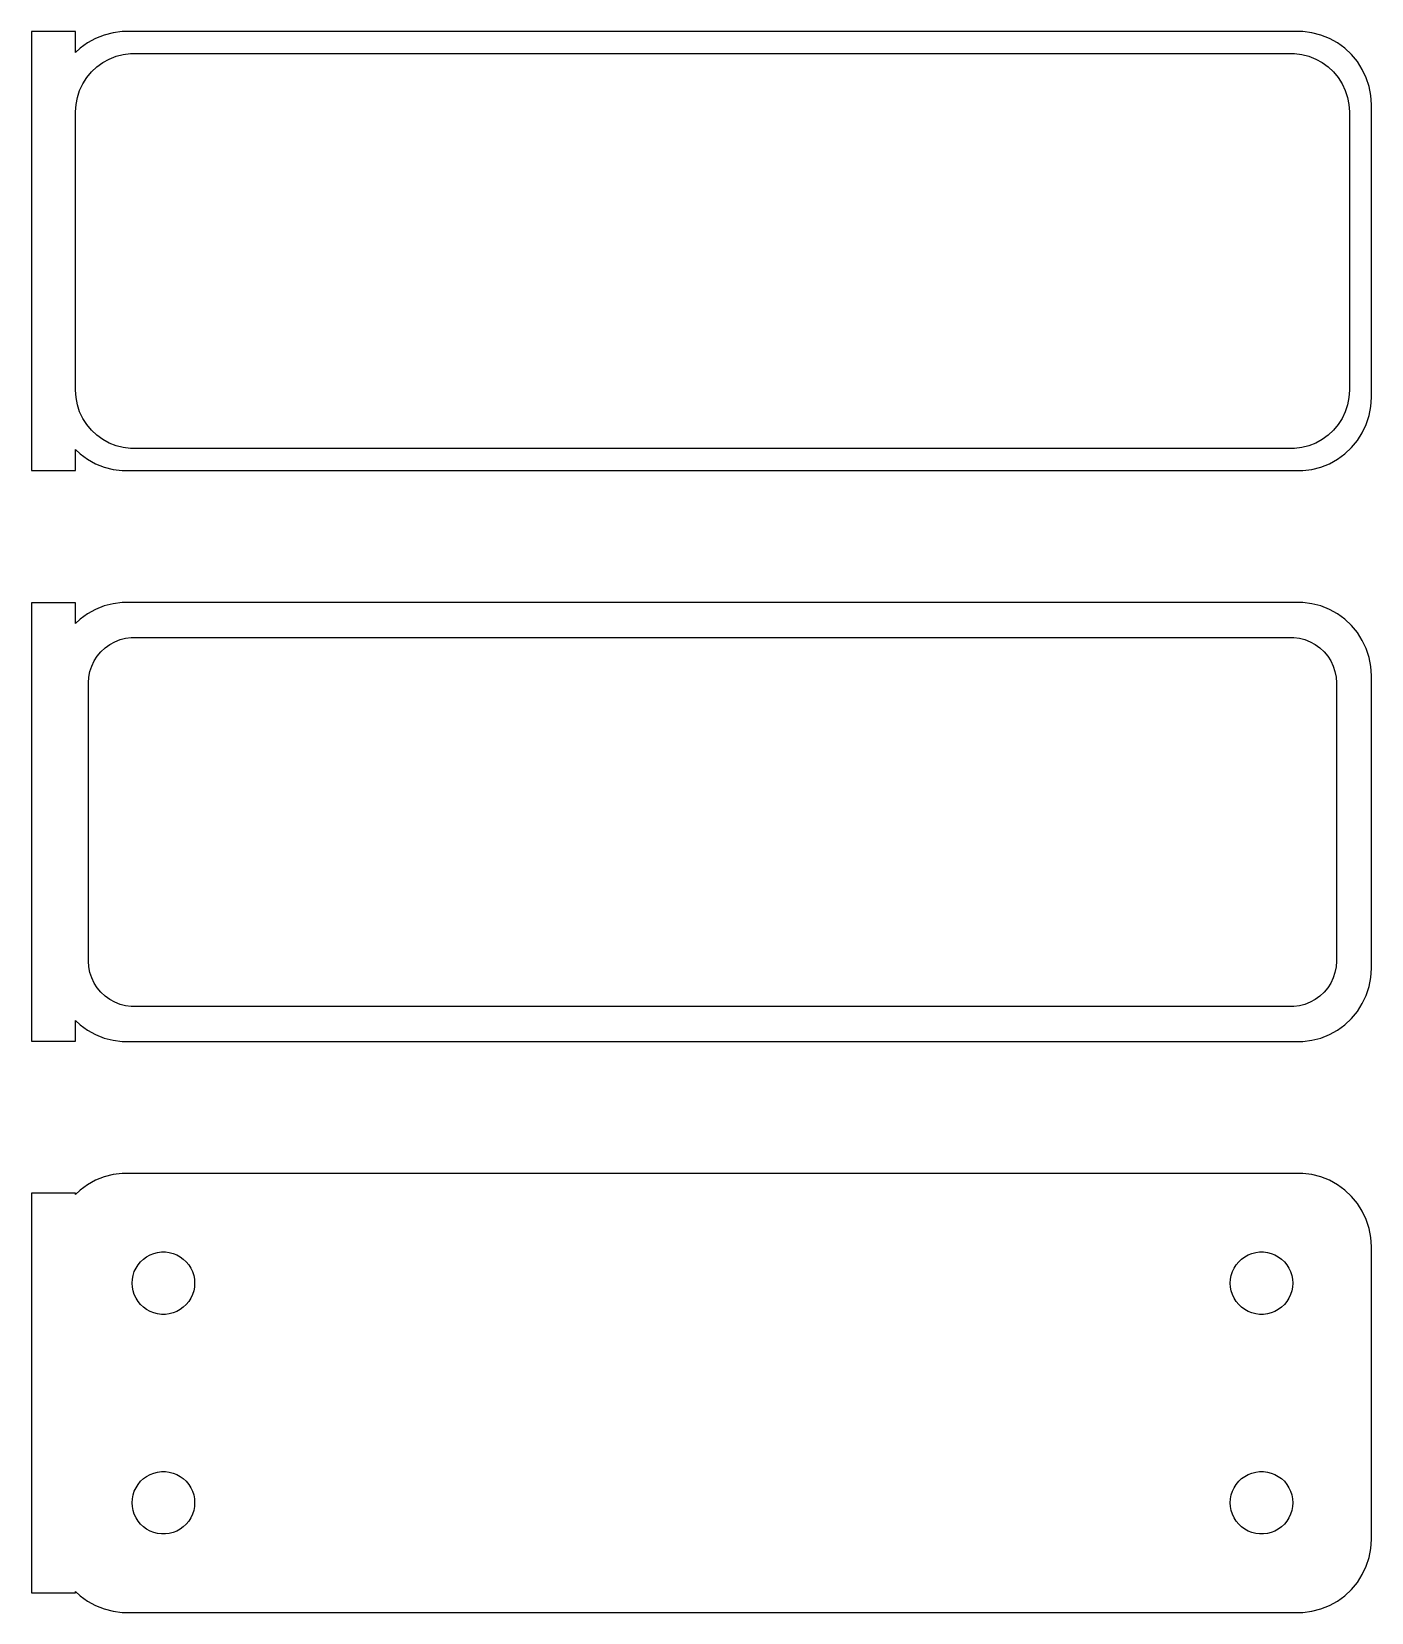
# Model space of a CAD drawing. Header units: metres. Extents: x -46 to 45, y 102 to 210.
import ezdxf

# ---------------------------------------------------------------- set-up
doc = ezdxf.new("R2010")
doc.units = ezdxf.units.M

msp = doc.modelspace()

# ---------------------------------------------------------------- linework, layer by layer
for p, q in [((-43.5, 209.99), (-46.5, 209.99)), ((-46.5, 209.99), (-46.5, 180.01)), ((-43.5, 208.559), (-43.5, 209.99)), ((-42.1289, 209.524), (-42.6791, 209.222)), ((-41.5451, 209.755), (-42.1289, 209.524)), ((-40.9369, 209.911), (-41.5451, 209.755)), ((-40.3139, 209.99), (-40.9369, 209.911)), ((40.3139, 209.99), (-40.3139, 209.99)), ((40.9369, 209.911), (40.3139, 209.99)), ((41.5451, 209.755), (40.9369, 209.911)), ((42.1289, 209.524), (41.5451, 209.755)), ((42.6791, 209.222), (42.1289, 209.524)), ((-43.1871, 208.853), (-43.5, 208.559)), ((-42.6791, 209.222), (-43.1871, 208.853)), ((-40.7361, 208.304), (-40.2495, 208.429)), ((-40.2495, 208.429), (-39.7512, 208.492)), ((-39.7512, 208.492), (39.7512, 208.492)), ((39.7512, 208.492), (40.2495, 208.429)), ((40.2495, 208.429), (40.7361, 208.304)), ((43.1871, 208.853), (42.6791, 209.222)), ((43.6448, 208.423), (43.1871, 208.853)), ((44.0451, 207.939), (43.6448, 208.423)), ((-42.4159, 207.238), (-42.0497, 207.582)), ((-42.0497, 207.582), (-41.6433, 207.877)), ((-41.6433, 207.877), (-41.2031, 208.119)), ((-41.2031, 208.119), (-40.7361, 208.304)), ((40.7361, 208.304), (41.2031, 208.119)), ((41.2031, 208.119), (41.6433, 207.877)), ((41.6433, 207.877), (42.0497, 207.582)), ((42.0497, 207.582), (42.4159, 207.238)), ((44.3815, 207.409), (44.0451, 207.939)), ((44.6489, 206.841), (44.3815, 207.409)), ((-43.2191, 205.972), (-43.0052, 206.427)), ((-43.0052, 206.427), (-42.7361, 206.851)), ((-42.7361, 206.851), (-42.4159, 207.238)), ((42.4159, 207.238), (42.7361, 206.851)), ((42.7361, 206.851), (43.0052, 206.427)), ((43.0052, 206.427), (43.2191, 205.972)), ((44.8429, 206.243), (44.6489, 206.841)), ((44.9606, 205.627), (44.8429, 206.243)), ((-43.4685, 205.001), (-43.3743, 205.495)), ((-43.3743, 205.495), (-43.2191, 205.972)), ((43.2191, 205.972), (43.3743, 205.495)), ((43.3743, 205.495), (43.4685, 205.001)), ((45, 205), (44.9606, 205.627)), ((-43.5, 204.5), (-43.4685, 205.001)), ((-43.5, 185.5), (-43.5, 204.5)), ((43.4685, 205.001), (43.5, 204.5)), ((43.5, 204.5), (43.5, 185.5)), ((45, 185), (45, 205)), ((-43.4685, 184.999), (-43.5, 185.5)), ((-43.3743, 184.505), (-43.4685, 184.999)), ((43.4685, 184.999), (43.3743, 184.505)), ((43.5, 185.5), (43.4685, 184.999)), ((44.9606, 184.373), (45, 185)), ((-43.2191, 184.028), (-43.3743, 184.505)), ((-43.0052, 183.573), (-43.2191, 184.028)), ((-42.7361, 183.149), (-43.0052, 183.573)), ((43.0052, 183.573), (42.7361, 183.149)), ((43.2191, 184.028), (43.0052, 183.573)), ((43.3743, 184.505), (43.2191, 184.028)), ((44.6489, 183.159), (44.8429, 183.757)), ((44.8429, 183.757), (44.9606, 184.373)), ((-42.4159, 182.762), (-42.7361, 183.149)), ((-42.0497, 182.418), (-42.4159, 182.762)), ((42.4159, 182.762), (42.0497, 182.418)), ((42.7361, 183.149), (42.4159, 182.762)), ((44.0451, 182.061), (44.3815, 182.591)), ((44.3815, 182.591), (44.6489, 183.159)), ((-43.5, 181.441), (-43.1871, 181.147)), ((-43.5, 180.01), (-43.5, 181.441)), ((-41.6433, 182.123), (-42.0497, 182.418)), ((-41.2031, 181.881), (-41.6433, 182.123)), ((-40.7361, 181.696), (-41.2031, 181.881)), ((-40.2495, 181.571), (-40.7361, 181.696)), ((-39.7512, 181.508), (-40.2495, 181.571)), ((39.7512, 181.508), (-39.7512, 181.508)), ((40.2495, 181.571), (39.7512, 181.508)), ((40.7361, 181.696), (40.2495, 181.571)), ((41.2031, 181.881), (40.7361, 181.696)), ((41.6433, 182.123), (41.2031, 181.881)), ((42.0497, 182.418), (41.6433, 182.123)), ((43.1871, 181.147), (43.6448, 181.577)), ((43.6448, 181.577), (44.0451, 182.061)), ((-43.1871, 181.147), (-42.6791, 180.778)), ((-42.6791, 180.778), (-42.1289, 180.476)), ((-42.1289, 180.476), (-41.5451, 180.245)), ((41.5451, 180.245), (42.1289, 180.476)), ((42.1289, 180.476), (42.6791, 180.778)), ((42.6791, 180.778), (43.1871, 181.147)), ((-46.5, 180.01), (-43.5, 180.01)), ((-41.5451, 180.245), (-40.9369, 180.089)), ((-40.9369, 180.089), (-40.3139, 180.01)), ((-40.3139, 180.01), (40.3139, 180.01)), ((40.3139, 180.01), (40.9369, 180.089)), ((40.9369, 180.089), (41.5451, 180.245)), ((-43.5, 170.979), (-46.5, 170.979)), ((-46.5, 170.979), (-46.5, 141.021)), ((-43.5, 169.559), (-43.5, 170.979)), ((-41.5451, 170.755), (-42.1289, 170.524)), ((-40.9369, 170.911), (-41.5451, 170.755)), ((-40.3139, 170.99), (-40.9369, 170.911)), ((40.3139, 170.99), (-40.3139, 170.99)), ((40.9369, 170.911), (40.3139, 170.99)), ((41.5451, 170.755), (40.9369, 170.911)), ((42.1289, 170.524), (41.5451, 170.755)), ((-43.1871, 169.853), (-43.5, 169.559)), ((-42.6791, 170.222), (-43.1871, 169.853)), ((-42.1289, 170.524), (-42.6791, 170.222)), ((42.6791, 170.222), (42.1289, 170.524)), ((43.1871, 169.853), (42.6791, 170.222)), ((43.6448, 169.423), (43.1871, 169.853)), ((-40.8254, 168.317), (-40.4619, 168.461)), ((-40.4619, 168.461), (-40.0833, 168.558)), ((-40.0833, 168.558), (-39.6954, 168.607)), ((-39.6954, 168.607), (39.6954, 168.607)), ((39.6954, 168.607), (40.0833, 168.558)), ((40.0833, 168.558), (40.4619, 168.461)), ((40.4619, 168.461), (40.8254, 168.317)), ((44.0451, 168.939), (43.6448, 169.423)), ((44.3815, 168.409), (44.0451, 168.939)), ((-42.0184, 167.33), (-41.7692, 167.631)), ((-41.7692, 167.631), (-41.4842, 167.899)), ((-41.4842, 167.899), (-41.168, 168.128)), ((-41.168, 168.128), (-40.8254, 168.317)), ((40.8254, 168.317), (41.168, 168.128)), ((41.168, 168.128), (41.4842, 167.899)), ((41.4842, 167.899), (41.7692, 167.631)), ((41.7692, 167.631), (42.0184, 167.33)), ((44.6489, 167.841), (44.3815, 168.409)), ((44.8429, 167.243), (44.6489, 167.841)), ((-42.5151, 166.274), (-42.3943, 166.646)), ((-42.3943, 166.646), (-42.2279, 167)), ((-42.2279, 167), (-42.0184, 167.33)), ((42.0184, 167.33), (42.2279, 167)), ((42.2279, 167), (42.3943, 166.646)), ((42.3943, 166.646), (42.5151, 166.274)), ((44.9606, 166.627), (44.8429, 167.243)), ((45, 166), (44.9606, 166.627)), ((-42.6129, 165.5), (-42.5884, 165.89)), ((-42.6129, 146.5), (-42.6129, 165.5)), ((-42.5884, 165.89), (-42.5151, 166.274)), ((42.5151, 166.274), (42.5884, 165.89)), ((42.5884, 165.89), (42.6129, 165.5)), ((42.6129, 165.5), (42.6129, 146.5)), ((45, 146), (45, 166)), ((-42.5884, 146.11), (-42.6129, 146.5)), ((-42.5151, 145.726), (-42.5884, 146.11)), ((42.5884, 146.11), (42.5151, 145.726)), ((42.6129, 146.5), (42.5884, 146.11)), ((44.9606, 145.373), (45, 146)), ((-42.3943, 145.354), (-42.5151, 145.726)), ((-42.2279, 145), (-42.3943, 145.354)), ((-42.0184, 144.67), (-42.2279, 145)), ((42.2279, 145), (42.0184, 144.67)), ((42.3943, 145.354), (42.2279, 145)), ((42.5151, 145.726), (42.3943, 145.354)), ((44.6489, 144.159), (44.8429, 144.757)), ((44.8429, 144.757), (44.9606, 145.373)), ((-41.7692, 144.369), (-42.0184, 144.67)), ((-41.4842, 144.101), (-41.7692, 144.369)), ((-41.168, 143.872), (-41.4842, 144.101)), ((-40.8254, 143.683), (-41.168, 143.872)), ((-40.4619, 143.539), (-40.8254, 143.683)), ((40.8254, 143.683), (40.4619, 143.539)), ((41.168, 143.872), (40.8254, 143.683)), ((41.4842, 144.101), (41.168, 143.872)), ((41.7692, 144.369), (41.4842, 144.101)), ((42.0184, 144.67), (41.7692, 144.369)), ((44.3815, 143.591), (44.6489, 144.159)), ((-40.0833, 143.442), (-40.4619, 143.539)), ((-39.6954, 143.393), (-40.0833, 143.442)), ((39.6954, 143.393), (-39.6954, 143.393)), ((40.0833, 143.442), (39.6954, 143.393)), ((40.4619, 143.539), (40.0833, 143.442)), ((43.1871, 142.147), (43.6448, 142.577)), ((43.6448, 142.577), (44.0451, 143.061)), ((44.0451, 143.061), (44.3815, 143.591)), ((-43.5, 141.021), (-43.5, 142.441)), ((-43.5, 142.441), (-43.1871, 142.147)), ((-43.1871, 142.147), (-42.6791, 141.778)), ((-42.6791, 141.778), (-42.1289, 141.476)), ((-42.1289, 141.476), (-41.5451, 141.245)), ((41.5451, 141.245), (42.1289, 141.476)), ((42.1289, 141.476), (42.6791, 141.778)), ((42.6791, 141.778), (43.1871, 142.147)), ((-46.5, 141.021), (-43.5, 141.021)), ((-41.5451, 141.245), (-40.9369, 141.089)), ((-40.9369, 141.089), (-40.3139, 141.01)), ((-40.3139, 141.01), (40.3139, 141.01)), ((40.3139, 141.01), (40.9369, 141.089)), ((40.9369, 141.089), (41.5451, 141.245)), ((-41.5451, 131.755), (-42.1289, 131.524)), ((-40.9369, 131.911), (-41.5451, 131.755)), ((-40.3139, 131.99), (-40.9369, 131.911)), ((40.3139, 131.99), (-40.3139, 131.99)), ((40.9369, 131.911), (40.3139, 131.99)), ((41.5451, 131.755), (40.9369, 131.911)), ((42.1289, 131.524), (41.5451, 131.755)), ((-43.1871, 130.853), (-43.5, 130.559)), ((-42.6791, 131.222), (-43.1871, 130.853)), ((-42.1289, 131.524), (-42.6791, 131.222)), ((42.6791, 131.222), (42.1289, 131.524)), ((43.1871, 130.853), (42.6791, 131.222)), ((43.6448, 130.423), (43.1871, 130.853)), ((-43.5, 130.653), (-46.5, 130.653)), ((-46.5, 130.653), (-46.5, 103.347)), ((-43.5, 130.559), (-43.5, 130.653)), ((44.0451, 129.939), (43.6448, 130.423)), ((44.3815, 129.409), (44.0451, 129.939)), ((44.6489, 128.841), (44.3815, 129.409)), ((44.8429, 128.243), (44.6489, 128.841)), ((44.9606, 127.627), (44.8429, 128.243)), ((45, 127), (44.9606, 127.627)), ((-38.6441, 126.303), (-38.4092, 126.432)), ((-38.4092, 126.432), (-38.1598, 126.531)), ((-38.1598, 126.531), (-37.9001, 126.597)), ((-37.9001, 126.597), (-37.6341, 126.631)), ((-37.6341, 126.631), (-37.3659, 126.631)), ((-37.3659, 126.631), (-37.0999, 126.597)), ((-37.0999, 126.597), (-36.8401, 126.531)), ((-36.8401, 126.531), (-36.5908, 126.432)), ((-36.5908, 126.432), (-36.3559, 126.303)), ((36.3559, 126.303), (36.5908, 126.432)), ((36.5908, 126.432), (36.8401, 126.531)), ((36.8401, 126.531), (37.0999, 126.597)), ((37.0999, 126.597), (37.3659, 126.631)), ((37.3659, 126.631), (37.6341, 126.631)), ((37.6341, 126.631), (37.9001, 126.597)), ((37.9001, 126.597), (38.1598, 126.531)), ((38.1598, 126.531), (38.4092, 126.432)), ((38.4092, 126.432), (38.6441, 126.303)), ((45, 107), (45, 127)), ((-39.5682, 125.031), (-39.4853, 125.286)), ((-39.4853, 125.286), (-39.3712, 125.529)), ((-39.3712, 125.529), (-39.2275, 125.755)), ((-39.2275, 125.755), (-39.0565, 125.962)), ((-39.0565, 125.962), (-38.8611, 126.145)), ((-38.8611, 126.145), (-38.6441, 126.303)), ((-36.3559, 126.303), (-36.1389, 126.145)), ((-36.1389, 126.145), (-35.9434, 125.962)), ((-35.9434, 125.962), (-35.7725, 125.755)), ((-35.7725, 125.755), (-35.6288, 125.529)), ((-35.6288, 125.529), (-35.5146, 125.286)), ((-35.5146, 125.286), (-35.4318, 125.031)), ((35.4318, 125.031), (35.5146, 125.286)), ((35.5146, 125.286), (35.6288, 125.529)), ((35.6288, 125.529), (35.7725, 125.755)), ((35.7725, 125.755), (35.9434, 125.962)), ((35.9434, 125.962), (36.1389, 126.145)), ((36.1389, 126.145), (36.3559, 126.303)), ((38.6441, 126.303), (38.8611, 126.145)), ((38.8611, 126.145), (39.0565, 125.962)), ((39.0565, 125.962), (39.2275, 125.755)), ((39.2275, 125.755), (39.3712, 125.529)), ((39.3712, 125.529), (39.4853, 125.286)), ((39.4853, 125.286), (39.5682, 125.031)), ((-39.6353, 124.5), (-39.6185, 124.768)), ((-39.6185, 124.232), (-39.6353, 124.5)), ((-39.6185, 124.768), (-39.5682, 125.031)), ((-39.5682, 123.969), (-39.6185, 124.232)), ((-35.4318, 125.031), (-35.3815, 124.768)), ((-35.3815, 124.232), (-35.4318, 123.969)), ((-35.3815, 124.768), (-35.3647, 124.5)), ((-35.3647, 124.5), (-35.3815, 124.232)), ((35.3647, 124.5), (35.3815, 124.768)), ((35.3815, 124.232), (35.3647, 124.5)), ((35.3815, 124.768), (35.4318, 125.031)), ((35.4318, 123.969), (35.3815, 124.232)), ((39.5682, 125.031), (39.6185, 124.768)), ((39.6185, 124.232), (39.5682, 123.969)), ((39.6185, 124.768), (39.6353, 124.5)), ((39.6353, 124.5), (39.6185, 124.232)), ((-39.4853, 123.714), (-39.5682, 123.969)), ((-39.3712, 123.471), (-39.4853, 123.714)), ((-39.2275, 123.245), (-39.3712, 123.471)), ((-39.0565, 123.038), (-39.2275, 123.245)), ((-35.7725, 123.245), (-35.9434, 123.038)), ((-35.6288, 123.471), (-35.7725, 123.245)), ((-35.5146, 123.714), (-35.6288, 123.471)), ((-35.4318, 123.969), (-35.5146, 123.714)), ((35.5146, 123.714), (35.4318, 123.969)), ((35.6288, 123.471), (35.5146, 123.714)), ((35.7725, 123.245), (35.6288, 123.471)), ((35.9434, 123.038), (35.7725, 123.245)), ((39.2275, 123.245), (39.0565, 123.038)), ((39.3712, 123.471), (39.2275, 123.245)), ((39.4853, 123.714), (39.3712, 123.471)), ((39.5682, 123.969), (39.4853, 123.714)), ((-38.8611, 122.855), (-39.0565, 123.038)), ((-38.6441, 122.697), (-38.8611, 122.855)), ((-38.4092, 122.568), (-38.6441, 122.697)), ((-38.1598, 122.469), (-38.4092, 122.568)), ((-37.9001, 122.403), (-38.1598, 122.469)), ((-37.6341, 122.369), (-37.9001, 122.403)), ((-37.3659, 122.369), (-37.6341, 122.369)), ((-37.0999, 122.403), (-37.3659, 122.369)), ((-36.8401, 122.469), (-37.0999, 122.403)), ((-36.5908, 122.568), (-36.8401, 122.469)), ((-36.3559, 122.697), (-36.5908, 122.568)), ((-36.1389, 122.855), (-36.3559, 122.697)), ((-35.9434, 123.038), (-36.1389, 122.855)), ((36.1389, 122.855), (35.9434, 123.038)), ((36.3559, 122.697), (36.1389, 122.855)), ((36.5908, 122.568), (36.3559, 122.697)), ((36.8401, 122.469), (36.5908, 122.568)), ((37.0999, 122.403), (36.8401, 122.469)), ((37.3659, 122.369), (37.0999, 122.403)), ((37.6341, 122.369), (37.3659, 122.369)), ((37.9001, 122.403), (37.6341, 122.369)), ((38.1598, 122.469), (37.9001, 122.403)), ((38.4092, 122.568), (38.1598, 122.469)), ((38.6441, 122.697), (38.4092, 122.568)), ((38.8611, 122.855), (38.6441, 122.697)), ((39.0565, 123.038), (38.8611, 122.855)), ((-38.8611, 111.145), (-38.6441, 111.303)), ((-38.6441, 111.303), (-38.4092, 111.432)), ((-38.4092, 111.432), (-38.1598, 111.531)), ((-38.1598, 111.531), (-37.9001, 111.597)), ((-37.9001, 111.597), (-37.6341, 111.631)), ((-37.6341, 111.631), (-37.3659, 111.631)), ((-37.3659, 111.631), (-37.0999, 111.597)), ((-37.0999, 111.597), (-36.8401, 111.531)), ((-36.8401, 111.531), (-36.5908, 111.432)), ((-36.5908, 111.432), (-36.3559, 111.303)), ((-36.3559, 111.303), (-36.1389, 111.145)), ((36.1389, 111.145), (36.3559, 111.303)), ((36.3559, 111.303), (36.5908, 111.432)), ((36.5908, 111.432), (36.8401, 111.531)), ((36.8401, 111.531), (37.0999, 111.597)), ((37.0999, 111.597), (37.3659, 111.631)), ((37.3659, 111.631), (37.6341, 111.631)), ((37.6341, 111.631), (37.9001, 111.597)), ((37.9001, 111.597), (38.1598, 111.531)), ((38.1598, 111.531), (38.4092, 111.432)), ((38.4092, 111.432), (38.6441, 111.303)), ((38.6441, 111.303), (38.8611, 111.145)), ((-39.5682, 110.031), (-39.4853, 110.286)), ((-39.4853, 110.286), (-39.3712, 110.529)), ((-39.3712, 110.529), (-39.2275, 110.755)), ((-39.2275, 110.755), (-39.0565, 110.962)), ((-39.0565, 110.962), (-38.8611, 111.145)), ((-36.1389, 111.145), (-35.9434, 110.962)), ((-35.9434, 110.962), (-35.7725, 110.755)), ((-35.7725, 110.755), (-35.6288, 110.529)), ((-35.6288, 110.529), (-35.5146, 110.286)), ((-35.5146, 110.286), (-35.4318, 110.031)), ((35.4318, 110.031), (35.5146, 110.286)), ((35.5146, 110.286), (35.6288, 110.529)), ((35.6288, 110.529), (35.7725, 110.755)), ((35.7725, 110.755), (35.9434, 110.962)), ((35.9434, 110.962), (36.1389, 111.145)), ((38.8611, 111.145), (39.0565, 110.962)), ((39.0565, 110.962), (39.2275, 110.755)), ((39.2275, 110.755), (39.3712, 110.529)), ((39.3712, 110.529), (39.4853, 110.286)), ((39.4853, 110.286), (39.5682, 110.031)), ((-39.6353, 109.5), (-39.6185, 109.768)), ((-39.6185, 109.232), (-39.6353, 109.5)), ((-39.6185, 109.768), (-39.5682, 110.031)), ((-39.5682, 108.969), (-39.6185, 109.232)), ((-35.4318, 110.031), (-35.3815, 109.768)), ((-35.3815, 109.232), (-35.4318, 108.969)), ((-35.3815, 109.768), (-35.3647, 109.5)), ((-35.3647, 109.5), (-35.3815, 109.232)), ((35.3647, 109.5), (35.3815, 109.768)), ((35.3815, 109.232), (35.3647, 109.5)), ((35.3815, 109.768), (35.4318, 110.031)), ((35.4318, 108.969), (35.3815, 109.232)), ((39.5682, 110.031), (39.6185, 109.768)), ((39.6185, 109.232), (39.5682, 108.969)), ((39.6185, 109.768), (39.6353, 109.5)), ((39.6353, 109.5), (39.6185, 109.232)), ((-39.4853, 108.714), (-39.5682, 108.969)), ((-39.3712, 108.471), (-39.4853, 108.714)), ((-39.2275, 108.245), (-39.3712, 108.471)), ((-39.0565, 108.038), (-39.2275, 108.245)), ((-38.8611, 107.855), (-39.0565, 108.038)), ((-35.9434, 108.038), (-36.1389, 107.855)), ((-35.7725, 108.245), (-35.9434, 108.038)), ((-35.6288, 108.471), (-35.7725, 108.245)), ((-35.5146, 108.714), (-35.6288, 108.471)), ((-35.4318, 108.969), (-35.5146, 108.714)), ((35.5146, 108.714), (35.4318, 108.969)), ((35.6288, 108.471), (35.5146, 108.714)), ((35.7725, 108.245), (35.6288, 108.471)), ((35.9434, 108.038), (35.7725, 108.245)), ((36.1389, 107.855), (35.9434, 108.038)), ((39.0565, 108.038), (38.8611, 107.855)), ((39.2275, 108.245), (39.0565, 108.038)), ((39.3712, 108.471), (39.2275, 108.245)), ((39.4853, 108.714), (39.3712, 108.471)), ((39.5682, 108.969), (39.4853, 108.714)), ((-38.6441, 107.697), (-38.8611, 107.855)), ((-38.4092, 107.568), (-38.6441, 107.697)), ((-38.1598, 107.469), (-38.4092, 107.568)), ((-37.9001, 107.403), (-38.1598, 107.469)), ((-37.6341, 107.369), (-37.9001, 107.403)), ((-37.3659, 107.369), (-37.6341, 107.369)), ((-37.0999, 107.403), (-37.3659, 107.369)), ((-36.8401, 107.469), (-37.0999, 107.403)), ((-36.5908, 107.568), (-36.8401, 107.469)), ((-36.3559, 107.697), (-36.5908, 107.568)), ((-36.1389, 107.855), (-36.3559, 107.697)), ((36.3559, 107.697), (36.1389, 107.855)), ((36.5908, 107.568), (36.3559, 107.697)), ((36.8401, 107.469), (36.5908, 107.568)), ((37.0999, 107.403), (36.8401, 107.469)), ((37.3659, 107.369), (37.0999, 107.403)), ((37.6341, 107.369), (37.3659, 107.369)), ((37.9001, 107.403), (37.6341, 107.369)), ((38.1598, 107.469), (37.9001, 107.403)), ((38.4092, 107.568), (38.1598, 107.469)), ((38.6441, 107.697), (38.4092, 107.568)), ((38.8611, 107.855), (38.6441, 107.697)), ((44.9606, 106.373), (45, 107)), ((44.8429, 105.757), (44.9606, 106.373)), ((44.3815, 104.591), (44.6489, 105.159)), ((44.6489, 105.159), (44.8429, 105.757)), ((43.6448, 103.577), (44.0451, 104.061)), ((44.0451, 104.061), (44.3815, 104.591)), ((-46.5, 103.347), (-43.5, 103.347)), ((-43.5, 103.347), (-43.5, 103.441)), ((-43.5, 103.441), (-43.1871, 103.147)), ((-43.1871, 103.147), (-42.6791, 102.778)), ((-42.6791, 102.778), (-42.1289, 102.476)), ((42.1289, 102.476), (42.6791, 102.778)), ((42.6791, 102.778), (43.1871, 103.147)), ((43.1871, 103.147), (43.6448, 103.577)), ((-42.1289, 102.476), (-41.5451, 102.245)), ((-41.5451, 102.245), (-40.9369, 102.089)), ((-40.9369, 102.089), (-40.3139, 102.01)), ((-40.3139, 102.01), (40.3139, 102.01)), ((40.3139, 102.01), (40.9369, 102.089)), ((40.9369, 102.089), (41.5451, 102.245)), ((41.5451, 102.245), (42.1289, 102.476))]:
    msp.add_line(p, q)

doc.saveas('drawing.dxf')
